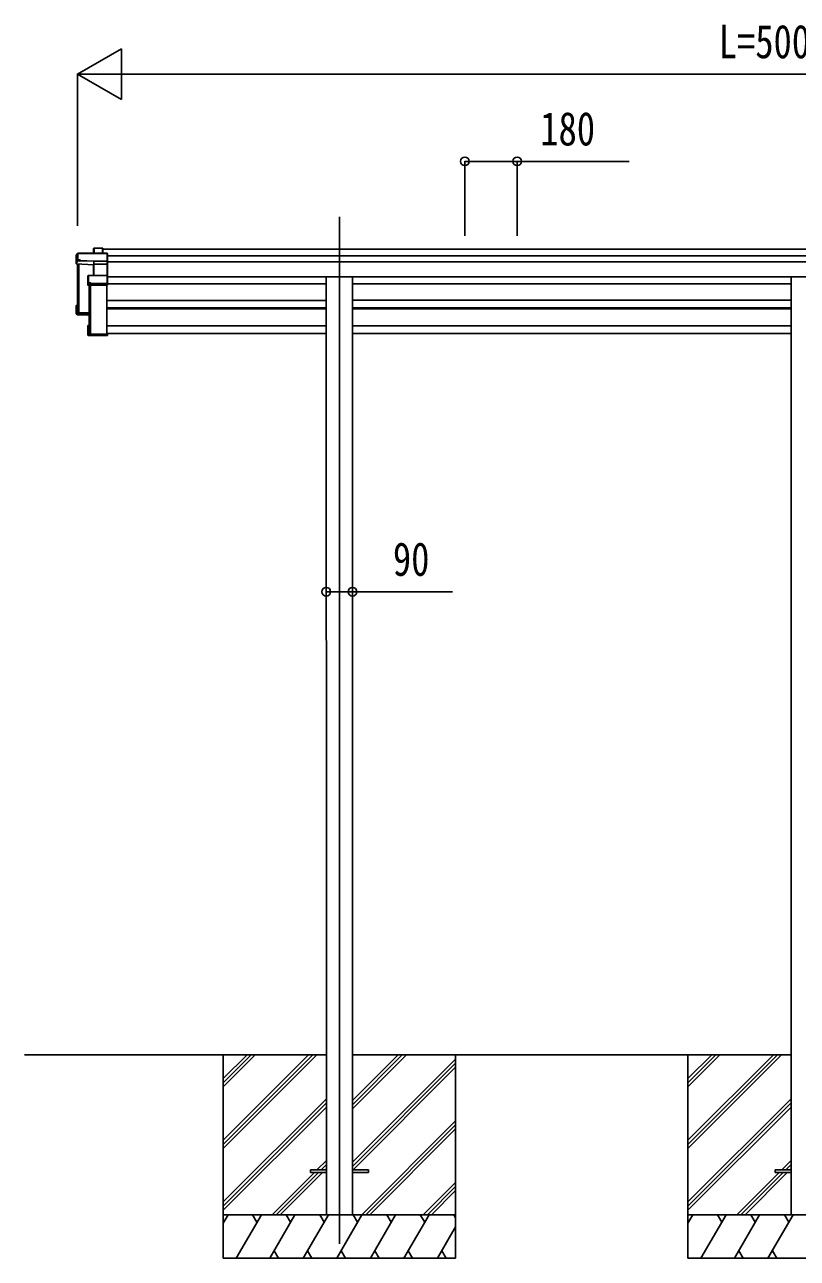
# Model space of a CAD drawing. Units: millimetres, scale not verified. Extents: x -14718 to 14718, y -10395 to 10395.
# Drawn here: x -2201 to 459, y -5537 to -1293 of the extents above; entities that cross this region are included whole.
import ezdxf
from ezdxf.enums import TextEntityAlignment as Align

# ---------------------------------------------------------------- set-up
doc = ezdxf.new("R2010")
doc.units = ezdxf.units.MM
doc.header["$LTSCALE"] = 50
for name, color, linetype in [('0-3_YKK_12', 2, 'Continuous'), ('0-4_YKK_13', 4, 'Continuous'), ('0-5_YKK_A1', 4, 'Continuous'), ('0-6_YKK_D', 6, 'Continuous')]:
    doc.layers.add(name, color=color, linetype=linetype)
doc.styles.add('ＭＳ ゴシック', font='')
doc.styles.get('ＭＳ ゴシック').set_extended_font_data('MS Gothic')

msp = doc.modelspace()

# ---------------------------------------------------------------- linework, layer by layer
at = {"layer": '0-3_YKK_12'}
for p, q in [((-1117.43, -1955.01), (-1117.43, -2422.26)), ((-1117.43, -2422.26), (-1117.43, -5487.44))]:
    msp.add_line(p, q, dxfattribs=at)
at = {"layer": '0-4_YKK_13'}
for p, q in [((-1964.34, -2065.68), (-1962.59, -2062.69)), ((-1964.34, -2080), (-1964.34, -2065.68)), ((-1962.52, -2062.44), (-1964.27, -2065.44)), ((-1962.59, -2062.69), (-1962.59, -2080)), ((-1932.53, -2062.2), (-1962.09, -2062.2)), ((-1962.09, -2062.64), (-1962.09, -2062.2)), ((-1931.53, -2063.25), (-1932.38, -2062.31)), ((-1932.38, -2080), (-1932.38, -2062.31)), ((-1931.53, -2080), (-1931.53, -2063.25)), ((-2023.47, -2116.67), (-2023.47, -2088.03)), ((-2019.52, -2106.17), (-2023.47, -2116.67)), ((-1964.43, -2119.24), (-2023.47, -2116.67)), ((-2018.99, -2080.25), (-2023.4, -2087.79)), ((-2019.06, -2102.38), (-2019.52, -2103.17)), ((-2019.52, -2106.17), (-2019.52, -2103.17)), ((-1916.69, -2080), (-2018.56, -2080)), ((-2018.56, -2080.45), (-2018.56, -2080)), ((-2018.56, -2080.45), (-1916.53, -2080.45)), ((-2018.56, -2102.33), (-2018.56, -2080.45)), ((-2011.03, -2104.75), (-2011.03, -2105.29)), ((-1963.02, -2106.83), (-2011.03, -2104.75)), ((-2011.03, -2105.29), (-1963.03, -2107.38)), ((-1963.54, -2116.87), (-1964.43, -2119.24)), ((-1963.95, -2155.76), (-1963.95, -2119.55)), ((-1963.92, -2119.66), (-1963.06, -2117.36)), ((-1963.06, -2117.36), (-1963.06, -2155.76)), ((-1963.03, -2116.75), (-1963.03, -2107.38)), ((-1963.03, -2107.38), (-1916.53, -2107.38)), ((-1916.53, -2106.83), (-1963.02, -2106.83)), ((-1916.53, -2116.73), (-1962.56, -2116.73)), ((-1962.56, -2116.73), (-1962.56, -2117.28)), ((-1916.67, -2116.92), (-1915.53, -2115.98)), ((-1916.53, -2080.45), (-1916.53, -2106.83)), ((-1916.53, -2107.38), (-1916.53, -2116.73)), ((-1916.53, -2117.28), (-1916.53, -2155.76)), ((-1916.39, -2107.19), (-1915.53, -2106.47)), ((-1916.38, -2080.11), (-1915.53, -2081.05)), ((-1915.53, -2106.47), (-1915.53, -2081.05)), ((-1915.53, -2115.98), (-1915.53, -2106.47)), ((-1915.53, -2156.78), (-1915.53, -2115.98)), ((-1983.45, -2189.47), (-1983.45, -2157.66)), ((-1981.28, -2155.85), (-1983.25, -2157.26)), ((-1916.53, -2155.76), (-1980.99, -2155.76)), ((-1980.99, -2155.76), (-1980.99, -2156.21)), ((-1916.53, -2156.21), (-1916.53, -2184.11)), ((-1916.39, -2155.88), (-1915.53, -2156.78)), ((-1915.53, -2183.75), (-1915.53, -2156.78)), ((-1981.95, -2185.41), (-1983.45, -2189.47)), ((-1982.95, -2189.96), (-1981.45, -2185.9)), ((-1916.53, -2189.96), (-1982.95, -2189.96)), ((-1981.49, -2181.65), (-1981.95, -2182.43)), ((-1981.95, -2185.41), (-1981.95, -2182.43)), ((-1981.45, -2185.9), (-1973.46, -2185.9)), ((-1973.46, -2181.6), (-1980.99, -2181.6)), ((-1973.46, -2184.11), (-1973.46, -2181.6)), ((-1973.46, -2184.11), (-1973.46, -2184.66)), ((-1916.53, -2184.11), (-1973.46, -2184.11)), ((-1973.46, -2185.9), (-1973.46, -2184.66)), ((-1973.46, -2184.66), (-1916.53, -2184.66)), ((-1916.53, -2184.66), (-1916.53, -2189.96)), ((-1916.53, -2189.96), (-1915.53, -2189.13)), ((-1916.39, -2184.47), (-1915.53, -2183.75)), ((-1915.53, -2189.12), (-1915.53, -2183.75)), ((-1915.53, -2189.13), (-1915.53, -2189.12)), ((-2023.47, -2288.07), (-2023.47, -2259.43)), ((-2019.52, -2291.06), (-2023.47, -2288.07)), ((-2022.53, -2259.83), (-2023.35, -2259.09)), ((-2019.53, -2259.07), (-2023.33, -2259.07)), ((-2019.53, -2258.96), (-2023.01, -2258.96)), ((-2022.53, -2259.83), (-2022.53, -2287.07)), ((-2019.53, -2259.83), (-2022.53, -2259.83)), ((-2022.53, -2287.07), (-1979.53, -2288.94)), ((-2019.53, -2263.88), (-2021.03, -2261.32)), ((-2019.53, -2261.32), (-2021.03, -2261.32)), ((-2021.03, -2285.64), (-2021.03, -2261.32)), ((-1979.53, -2287.44), (-2021.03, -2285.64)), ((-2019.52, -2291.06), (-2011.03, -2291.43)), ((-2016.68, -2282.36), (-2016.68, -2285.83)), ((-2011.03, -2291.43), (-2011.03, -2291.76)), ((-2011.03, -2291.76), (-1983.45, -2292.96)), ((-2011.03, -2291.76), (-1979.53, -2293.13)), ((-1983.45, -2360.86), (-1983.45, -2329.05)), ((-1982.95, -2328.56), (-1979.53, -2328.56)), ((-1979.53, -2329.4), (-1982.51, -2329.4)), ((-1981.01, -2330.89), (-1979.53, -2330.89)), ((-1981.01, -2358.83), (-1981.01, -2330.89)), ((-1983.31, -2361.21), (-1982.51, -2360.32)), ((-1983.25, -2361.26), (-1981.74, -2362.34)), ((-1916.53, -2361.36), (-1982.95, -2361.36)), ((-1982.95, -2361.36), (-1981.45, -2362.43)), ((-1982.51, -2360.32), (-1915.53, -2360.32)), ((-1981.45, -2362.43), (-1973.46, -2362.43)), ((-1917.53, -2358.83), (-1981.01, -2358.83)), ((-1979.11, -2358.09), (-1979.11, -2358.83)), ((-1973.46, -2362.43), (-1973.46, -2362.76)), ((-1973.46, -2362.76), (-1916.53, -2362.76)), ((-1973.46, -2362.76), (-1973.46, -2362.76)), ((-1973.46, -2362.76), (-1916.53, -2362.76)), ((-1915.53, -2354.01), (-1917.53, -2354.01)), ((-1917.53, -2354.46), (-1917.53, -2354.01)), ((-1917.53, -2354.46), (-1917.53, -2358.83)), ((-1915.53, -2354.46), (-1917.53, -2354.46)), ((-1916.53, -2361.36), (-1915.53, -2360.32)), ((-1916.53, -2362.76), (-1916.53, -2361.36)), ((-1916.39, -2362.64), (-1915.53, -2361.74)), ((-1915.53, -2354.01), (-1915.53, -2354.46)), ((-1915.53, -2354.46), (-1915.53, -2360.32)), ((-1217.43, -5232.94), (-1217.43, -5241.94)), ((-1217.43, -5232.94), (-1162.43, -5232.94)), ((-1217.43, -5241.94), (-1162.43, -5241.94)), ((-1072.43, -5232.94), (-1017.43, -5232.94)), ((-1072.43, -5241.94), (-1017.43, -5241.94)), ((-1017.43, -5232.94), (-1017.43, -5241.94)), ((382.57, -5232.94), (382.57, -5241.94)), ((437.57, -5232.94), (382.57, -5232.94)), ((437.57, -5241.94), (382.57, -5241.94))]:
    msp.add_line(p, q, dxfattribs=at)
for points in [[(-1962.09, -2080), (-1962.09, -2062.64), (-1932.74, -2062.64), (-1932.74, -2080)], [(-2023.47, -2088.03), (-2019.06, -2080.5), (-2019.06, -2102.38)], [(-2019.52, -2106.17), (-2011.03, -2106.54), (-2011.03, -2105.29)], [(-2011.03, -2104.75), (-2011.03, -2102.33), (-2018.56, -2102.33)], [(-1963.03, -2116.75), (-1963.03, -2116.75), (-1963.03, -2116.75)], [(-1962.56, -2155.76), (-1962.56, -2117.28), (-1916.53, -2117.28)], [(-1983.45, -2157.66), (-1981.49, -2156.26), (-1981.49, -2181.65)], [(-1980.99, -2181.6), (-1980.99, -2156.21), (-1916.53, -2156.21)], [(-1979.53, -2289.98), (-2023.47, -2288.07), (-2023.47, -2288.07), (-2022.53, -2287.07)], [(-1983.31, -2328.68), (-1982.51, -2329.4), (-1982.51, -2360.32)], [(-1915.53, -2360.32), (-1915.53, -2360.32), (-1915.53, -2361.74)]]:
    msp.add_lwpolyline(points, dxfattribs=at)
for centre, radius, start, end in [((-1962.1, -2062.69), 0.494, 149.67684, 180.01902), ((-1962.2, -2064.05), 1.41, 85.38783, 105.84391), ((-1962.09, -2062.7), 0.5, 90, 149.66687), ((-2018.57, -2080.5), 0.494, 149.67684, 180.01902), ((-2018.67, -2081.86), 1.41, 85.38783, 105.84391), ((-2018.67, -2103.74), 1.41, 85.38783, 105.84391), ((-2018.56, -2080.5), 0.5, 90, 149.66687), ((-1963.56, -2117.37), 0.502, 0.6157, 87.19354), ((-1963.43, -2117.24), 0.63, 355.28892, 50.49396), ((-1980.99, -2156.26), 0.498, 125.56678, 179.8201), ((-1981.1, -2157.61), 1.41, 85.38783, 105.84391), ((-1980.99, -2156.26), 0.5, 90, 125.54593), ((-1981.1, -2183), 1.41, 85.38783, 105.84391)]:
    msp.add_arc(centre, radius, start, end, dxfattribs=at)
for centre, major_axis, ratio, start_param, end_param in [((-1963.87, -2065.73), (-0.257, 0.444), 0.891995, 0.2825853, 0.9960465), ((-1932.74, -2062.7), (0.499, 0.499), 0.052408, 0.7330383, 1.5184364), ((-1932.03, -2062.7), (0.499, -0.499), 0.052408, 2.4085544, 3.1939525), ((-1964.42, -2119.66), (0.495, -0.086), 0.832908, 0.2017128, 1.7252301), ((-1962.54, -2116.92), (1, -0.045), 0.165035, 2.0927496, 3.0878869), ((-1962.56, -2117.41), (0.5, -0.046), 0.224394, 2.093456, 3.1010707), ((-1963.02, -2106.89), (0.011, 0.5), 0.002284, 1.4661262, 2.9758193), ((-1962.56, -2116.9), (1, 0), 0.165356, 1.5707963, 2.0604871), ((-1962.54, -2116.92), (1, -0.045), 0.165035, 2.0898554, 2.0927496), ((-1962.56, -2117.39), (0.5, 0), 0.226184, 1.5707963, 2.0728914), ((-1916.74, -2080.5), (0.372, 0.372), 0.900404, 0.0523599, 0.837758), ((-1917.03, -2117.23), (0.498, 0.498), 0.083094, 5.4454273, 6.2002822), ((-1917.03, -2117.23), (-0.372, 0.372), 0.900404, 3.8746309, 4.6294858), ((-1916.03, -2080.5), (-0.372, 0.372), 0.900404, 6.2308254, 7.0162236), ((-1916.03, -2106.89), (-0.372, 0.372), 0.900404, 0.7330383, 1.4878932), ((-1916.03, -2106.89), (0.498, 0.498), 0.083094, 2.3038346, 3.0586895), ((-1982.98, -2157.68), (-0.169, 0.473), 0.931403, 0.4203333, 1.203868), ((-1916.03, -2156.26), (-0.5, 0.5), 0.02182, 5.550147, 6.3050019), ((-1916.03, -2156.26), (-0.372, 0.372), 0.900404, 6.2613687, 7.0162236), ((-1982.98, -2189.54), (-0.289, 0.44), 0.847113, 0.9113503, 1.694885), ((-1982.98, -2189.54), (0.498, -0.074), 0.830741, 4.1047896, 4.8883243), ((-1981.45, -2185.41), (0.479, 0.147), 0.993384, 2.8453888, 4.4124582), ((-1916.03, -2184.17), (-0.372, 0.372), 0.900404, 0.7330383, 1.4878932), ((-1916.03, -2184.17), (0.498, 0.498), 0.083094, 2.3038346, 3.0586895), ((-2023, -2259.38), (0.257, 0.444), 0.891995, 1.432085, 2.1455462), ((-2022.99, -2259.38), (0.491, 0.117), 0.873782, 2.089881, 2.161818), ((-2022.95, -2259.46), (0.474, -0.272), 0.885613, 2.0407293, 2.8261274), ((-1982.98, -2328.98), (0.289, 0.44), 0.847113, 1.4467076, 2.2302423), ((-1982.98, -2328.98), (0.498, 0.074), 0.830741, 1.394861, 2.1783957), ((-1982.98, -2360.84), (0.169, 0.473), 0.931403, 1.9377246, 2.7212593), ((-1982.98, -2360.84), (-0.255, 0.46), 0.938446, 1.8784237, 2.6619584), ((-1981.45, -2361.93), (0.479, 0.147), 0.993384, 3.7907337, 4.4124582), ((-1916.03, -2362.26), (0.5, 0.5), 0.02182, 3.119776, 3.8746309)]:
    msp.add_ellipse(centre, major_axis=major_axis, ratio=ratio, start_param=start_param, end_param=end_param, dxfattribs=at)
at = {"layer": '0-5_YKK_A1'}
for p, q in [((-1931.53, -2066.05), (2896.67, -2066.05)), ((-2019.53, -2116.84), (-2019.53, -2284.2)), ((-2018.03, -2116.91), (-2018.03, -2284.2)), ((-2017.52, -2116.93), (-2017.52, -2281.52)), ((-2014.41, -2117.06), (-2014.41, -2284.5)), ((-1915.53, -2088.93), (2880.67, -2088.93)), ((-1915.53, -2109.08), (2880.67, -2109.08)), ((-1915.53, -2160.29), (2880.67, -2160.29)), ((437.37, -2160.29), (437.37, -5387.44)), ((-1979.53, -2189.96), (-1979.53, -2357.79)), ((-1978.03, -2189.96), (-1978.03, -2357.79)), ((-1974.41, -2189.96), (-1974.41, -2358.09)), ((-1918.03, -2358.09), (-1918.03, -2189.96)), ((-1915.53, -2184.61), (-1162.63, -2184.56)), ((-1072.23, -2184.59), (437.37, -2184.61)), ((-1918.03, -2241.77), (-1162.62, -2241.72)), ((437.37, -2241.65), (-1072.26, -2241.52)), ((-2019.23, -2284.5), (-2018.33, -2284.5)), ((-2017.52, -2281.52), (-2014.62, -2284.41)), ((-2014.41, -2284.5), (-1979.53, -2284.5)), ((-2014.41, -2284.5), (-1979.53, -2284.5)), ((-1918.03, -2268.01), (-1162.62, -2268.03)), ((-1162.63, -2270.74), (-1918.03, -2270.72)), ((-1773.48, -2268.01), (-1773.48, -2270.72)), ((-1765.33, -2268.01), (-1765.33, -2270.72)), ((-1593.48, -2268.01), (-1593.48, -2270.72)), ((-1585.33, -2268.01), (-1585.33, -2270.72)), ((-1413.48, -2268.01), (-1413.48, -2270.72)), ((-1405.33, -2268.01), (-1405.33, -2270.72)), ((-1072.26, -2267.99), (437.37, -2268.01)), ((437.37, -2270.72), (-1072.25, -2270.7)), ((-1053.48, -2268.01), (-1053.48, -2270.72)), ((-1045.33, -2268.01), (-1045.33, -2270.72)), ((-873.48, -2268.01), (-873.48, -2270.72)), ((-865.33, -2268.01), (-865.33, -2270.72)), ((-693.48, -2268.01), (-693.48, -2270.72)), ((-685.33, -2268.01), (-685.33, -2270.72)), ((-513.48, -2268.01), (-513.48, -2270.72)), ((-505.33, -2268.01), (-505.33, -2270.72)), ((-333.48, -2268.01), (-333.48, -2270.72)), ((-325.33, -2268.01), (-325.33, -2270.72)), ((-153.48, -2268.01), (-153.48, -2270.72)), ((-145.33, -2268.01), (-145.33, -2270.72)), ((26.52, -2268.01), (26.52, -2270.72)), ((34.67, -2268.01), (34.67, -2270.72)), ((206.52, -2268.01), (206.52, -2270.72)), ((214.67, -2268.01), (214.67, -2270.72)), ((386.52, -2268.01), (386.52, -2270.72)), ((394.67, -2268.01), (394.67, -2270.72)), ((-1162.63, -2329.3), (-1918.03, -2329.29)), ((437.37, -2329.29), (-1072.25, -2329.27)), ((-1979.23, -2358.09), (-1978.33, -2358.09)), ((-1977.52, -2355.12), (-1974.62, -2358)), ((-1974.41, -2358.09), (-1918.03, -2358.09)), ((-1917.53, -2355.37), (-1918.03, -2355.37)), ((-1162.63, -2355.39), (-1915.53, -2355.37)), ((437.37, -2355.37), (-1072.25, -2355.35)), ((-2201.15, -4837.44), (-1162.43, -4837.44)), ((-1517.43, -4837.44), (-1517.43, -5537.44)), ((-1517.43, -5131.42), (-1223.45, -4837.44)), ((-1517.43, -5145.56), (-1209.31, -4837.44)), ((-1517.43, -5159.7), (-1195.17, -4837.44)), ((-1517.43, -4919.29), (-1435.59, -4837.44)), ((-1517.43, -4933.43), (-1421.44, -4837.44)), ((-1517.43, -4947.57), (-1407.3, -4837.44)), ((-1072.43, -5023.07), (-886.8, -4837.44)), ((-1072.43, -5008.93), (-900.94, -4837.44)), ((-1072.43, -4994.79), (-915.08, -4837.44)), ((-1072.43, -4837.44), (437.37, -4837.44)), ((-717.43, -4837.44), (-717.43, -5537.44)), ((82.57, -4837.44), (82.57, -5537.44)), ((82.57, -5131.42), (376.55, -4837.44)), ((82.57, -5145.56), (390.69, -4837.44)), ((82.57, -5159.7), (404.83, -4837.44)), ((82.57, -4919.29), (164.41, -4837.44)), ((82.57, -4933.43), (178.56, -4837.44)), ((82.57, -4947.57), (192.7, -4837.44)), ((-1072.43, -5206.92), (-717.43, -4851.92)), ((-1072.43, -5221.06), (-717.43, -4866.06)), ((-1070.17, -5232.94), (-717.43, -4880.21)), ((-1517.43, -5343.55), (-1162.43, -4988.55)), ((-1517.43, -5357.69), (-1162.43, -5002.69)), ((82.57, -5343.55), (437.57, -4988.55)), ((82.57, -5357.69), (437.57, -5002.69)), ((-1517.43, -5371.84), (-1162.43, -5016.84)), ((82.57, -5371.84), (437.57, -5016.84)), ((-1040.82, -5387.44), (-717.43, -5064.05)), ((-1026.68, -5387.44), (-717.43, -5078.19)), ((-1012.54, -5387.44), (-717.43, -5092.34)), ((-1194.69, -5232.94), (-1162.43, -5200.68)), ((-1180.55, -5232.94), (-1162.43, -5214.83)), ((405.31, -5232.94), (437.57, -5200.68)), ((419.45, -5232.94), (437.57, -5214.83)), ((-1349.19, -5387.44), (-1203.69, -5241.94)), ((-1335.05, -5387.44), (-1189.55, -5241.94)), ((-1320.9, -5387.44), (-1175.4, -5241.94)), ((-1166.4, -5232.94), (-1162.43, -5228.97)), ((250.81, -5387.44), (396.31, -5241.94)), ((264.95, -5387.44), (410.45, -5241.94)), ((279.1, -5387.44), (424.6, -5241.94)), ((433.6, -5232.94), (437.57, -5228.97)), ((-828.69, -5387.44), (-717.43, -5276.18)), ((-814.55, -5387.44), (-717.43, -5290.33)), ((-800.41, -5387.44), (-717.43, -5304.47)), ((-717.43, -5387.44), (-1517.43, -5387.44)), ((-1517.43, -5416.38), (-1500.72, -5387.44)), ((-1472.89, -5537.44), (-1386.28, -5387.44)), ((-1401.28, -5413.42), (-1416.29, -5387.44)), ((-1357.41, -5537.44), (-1270.81, -5387.44)), ((-1285.81, -5413.42), (-1300.81, -5387.44)), ((-1241.94, -5537.44), (-1155.34, -5387.44)), ((-1170.34, -5413.42), (-1185.34, -5387.44)), ((-1126.47, -5537.44), (-1039.87, -5387.44)), ((-1054.87, -5413.42), (-1069.87, -5387.44)), ((-1011, -5537.44), (-924.4, -5387.44)), ((-939.4, -5413.42), (-954.4, -5387.44)), ((-895.53, -5537.44), (-808.93, -5387.44)), ((-823.93, -5413.42), (-838.93, -5387.44)), ((-717.43, -5397.89), (-723.46, -5387.44)), ((882.57, -5387.44), (82.57, -5387.44)), ((82.57, -5416.38), (99.28, -5387.44)), ((127.11, -5537.44), (213.72, -5387.44)), ((198.72, -5413.42), (183.71, -5387.44)), ((242.59, -5537.44), (329.19, -5387.44)), ((314.19, -5413.42), (299.19, -5387.44)), ((358.06, -5537.44), (444.66, -5387.44)), ((429.66, -5413.42), (414.66, -5387.44)), ((-1515.72, -5413.42), (-1517.43, -5410.46)), ((-780.06, -5537.44), (-717.43, -5428.96)), ((84.28, -5413.42), (82.57, -5410.46)), ((-1342.42, -5511.46), (-1327.42, -5537.44)), ((-1226.94, -5511.46), (-1211.94, -5537.44)), ((-1111.47, -5511.46), (-1096.48, -5537.44)), ((-996, -5511.46), (-981.01, -5537.44)), ((-880.53, -5511.46), (-865.54, -5537.44)), ((-765.06, -5511.46), (-750.07, -5537.44)), ((257.58, -5511.46), (272.58, -5537.44)), ((373.06, -5511.46), (388.06, -5537.44)), ((-1517.43, -5537.44), (-717.43, -5537.44)), ((82.57, -5537.44), (882.57, -5537.44))]:
    msp.add_line(p, q, dxfattribs=at)
for points in [[(-1162.63, -2160.29), (-1162.43, -4662.44), (-1162.43, -5387.44)], [(-1072.23, -2160.29), (-1072.43, -4662.44), (-1072.43, -5387.44)]]:
    msp.add_lwpolyline(points, dxfattribs=at)
for centre, radius, start, end in [((-2019.23, -2284.2), 0.299, 180.1578, 270.15693), ((-2018.33, -2284.2), 0.299, 269.84307, 359.8422), ((-2017.73, -2281.74), 0.3, 45.07151, 179.70637), ((-2014.41, -2284.2), 0.301, 225.19514, 270.02698), ((-1979.23, -2357.79), 0.299, 180.1578, 270.15693), ((-1978.33, -2357.79), 0.299, 269.84307, 359.8422), ((-1977.73, -2355.33), 0.3, 45.07151, 179.70637), ((-1974.41, -2357.79), 0.301, 225.19514, 270.02698)]:
    msp.add_arc(centre, radius, start, end, dxfattribs=at)
at = {"layer": '0-6_YKK_D'}
for p, q in [((-2019.53, -1463.51), (-1867.98, -1376.01)), ((-1867.98, -1551.01), (-1867.98, -1376.01)), ((-2019.53, -1985.52), (-2019.53, -1462.51)), ((-2019.53, -1463.51), (-1867.98, -1551.01)), ((-2019.53, -1463.51), (-1716.42, -1463.51)), ((-1844.53, -1463.51), (2809.67, -1463.51)), ((-685.33, -2019.49), (-685.33, -1762.51)), ((-505.33, -2019.49), (-505.33, -1762.51)), ((-1162.63, -3217.91), (-1162.63, -3245.15)), ((-1072.23, -3215.96), (-1072.23, -3245.15))]:
    msp.add_line(p, q, dxfattribs=at)
for points in [[(-685.33, -1763.51), (-505.33, -1763.51), (-120.23, -1763.51)], [(-1162.63, -3244.15), (-1072.23, -3244.15), (-728.43, -3244.15)]]:
    msp.add_lwpolyline(points, dxfattribs=at)
for centre in [(-685.33, -1763.51), (-505.33, -1763.51), (-1162.63, -3244.15), (-1072.23, -3244.15)]:
    msp.add_circle(centre, 14.88, dxfattribs=at)

# ---------------------------------------------------------------- texts
at = {"layer": '0-6_YKK_D', "style": 'ＭＳ ゴシック', "width": 0.8}
for s, p in [('L=5004', (188.57, -1443.51)), ('180', (-425.83, -1743.51)), ('90', (-933.23, -3224.15))]:
    msp.add_text(s, height=115.5, dxfattribs=at).set_placement(p, align=Align.BOTTOM_LEFT)

doc.saveas('drawing.dxf')
